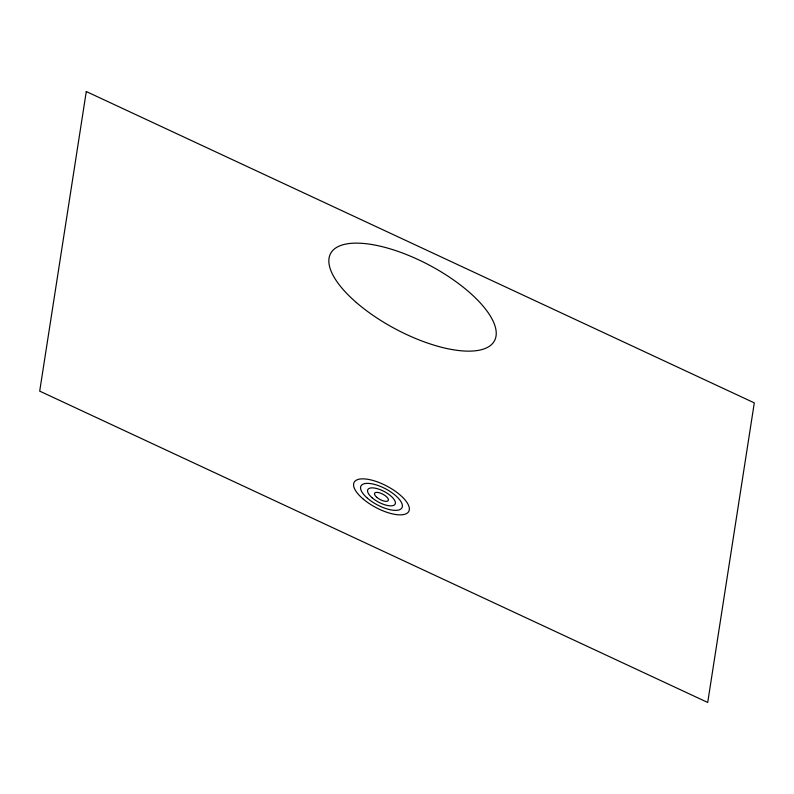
<?xml version="1.0" encoding="UTF-8"?>
<svg xmlns="http://www.w3.org/2000/svg" width="794" height="794" viewBox="0 0 794 794"><rect width="100%" height="100%" fill="white"/><g stroke="black" fill="none" stroke-linecap="round" stroke-linejoin="round"><path stroke-width="1.19" d="M86.288 91.538L39.7 391.124L707.712 702.462L754.3 402.876L86.288 91.538M356.337 302.514A92.838 36.127 28 0 0 494.354 340.993A92.838 36.127 28 0 0 386.906 247.907A92.838 36.127 28 0 0 356.337 302.514M376.783 497.312A7.732 3.007 28 0 0 388.286 500.518A7.732 3.007 28 0 0 379.334 492.756A7.732 3.007 28 0 0 376.783 497.312M372.108 497.759A15.473 6.024 28 0 0 395.104 504.17A15.473 6.024 28 0 0 377.2 488.657A15.473 6.024 28 0 0 372.108 497.759M367.423 498.205A23.205 9.032 28 0 0 401.923 507.823A23.205 9.032 28 0 0 375.066 484.548A23.205 9.032 28 0 0 367.423 498.205M362.739 498.652A30.946 12.039 28 0 0 408.741 511.475A30.946 12.039 28 0 0 372.932 480.449A30.946 12.039 28 0 0 362.739 498.652"/></g></svg>
